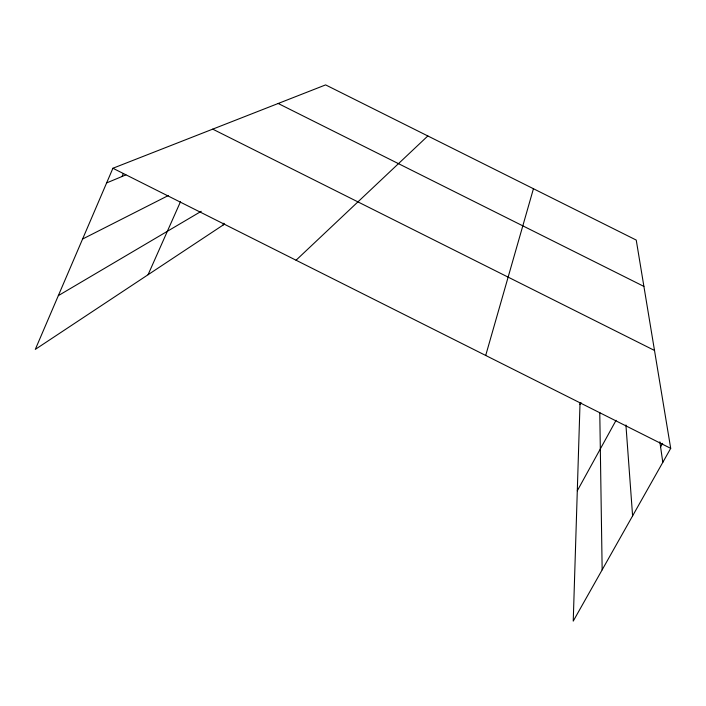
<?xml version="1.0" encoding="UTF-8"?>
<svg xmlns="http://www.w3.org/2000/svg" width="706" height="706" viewBox="0 0 706 706"><rect width="100%" height="100%" fill="white"/><g stroke="black" fill="none" stroke-linecap="round" stroke-linejoin="round"><path stroke-width="1.06" d="M580.05 402.482L573.237 621.103L670.7 448.354L636.238 240.075L325.616 84.897L112.907 168.257L35.3 349.391L224.649 224.023M485.702 355.462L533.445 188.723M122.032 176.5L123.25 173.658M148.066 274.731L180.533 201.625M222.911 225.179L223.802 223.211M579.988 404.494L581.02 402.588M577.296 490.785L616.064 420.317M660.587 446.96L662.625 443.333M296.052 260.232L427.836 135.958M58.333 295.629L201.245 211.306M82.576 239.043L168.399 195.509M106.624 182.925L125.889 174.894M278.182 103.482L643.898 286.407M212.718 129.145L654.497 350.45M112.907 168.257L670.7 448.354M659.845 441.806L662.81 462.342M625.922 424.986L632.602 515.874M599.773 412.419L602.156 569.848"/></g></svg>
